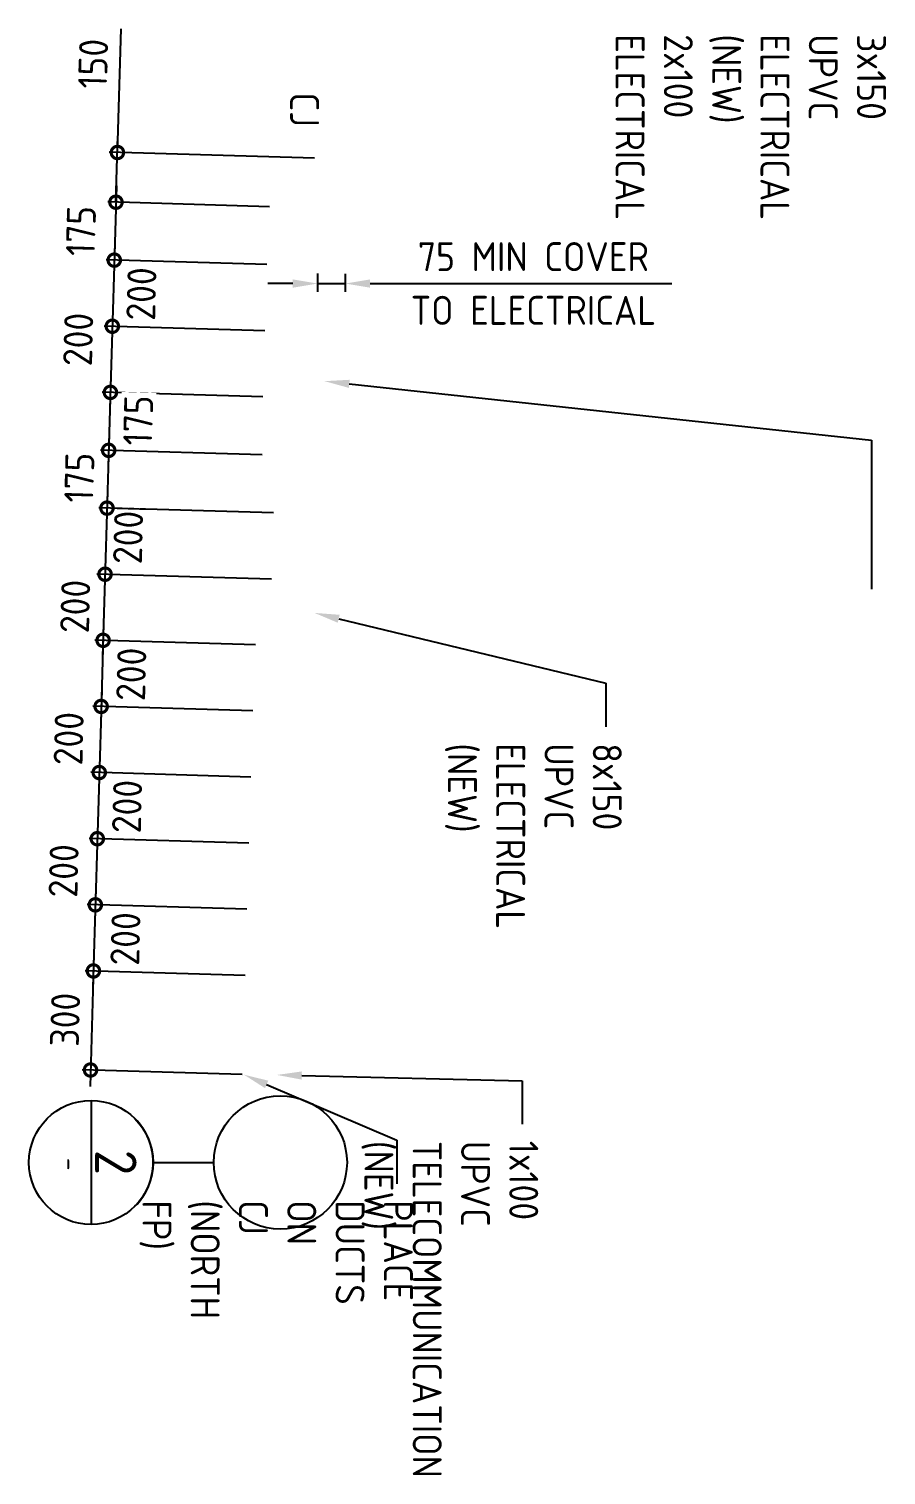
# Paper-space layout 'SHEET (5)' of a CAD drawing. Header units: metres. Extents: x -9 to 1337, y -9 to 581.
# Drawn here: x 1334.089 to 1336.678, y 99.313 to 103.685 of the extents above; entities that cross this region are included whole.
import ezdxf
from ezdxf import colors
from ezdxf.entities.mleader import LeaderData, LeaderLine
from ezdxf.enums import TextEntityAlignment as Align
from ezdxf.math import Vec2, Vec3

# ---------------------------------------------------------------- set-up
doc = ezdxf.new("R2010")
doc.units = ezdxf.units.M
doc.layers.get('0').update_dxf_attribs({"color": 6})
for name, color, linetype in [('_symbol', 7, 'Continuous'), ('_User Miscellaneous1', 7, 'Continuous'), ('_User Miscellaneous1 @ 0.025', 7, 'Continuous'), ('_wipeout', 255, 'Continuous')]:
    doc.layers.add(name, color=color, linetype=linetype)
doc.styles.add('IsoCP', font='isocp.shx')
doc.dimstyles.new('NWRL Standard', dxfattribs={"dimtxt": 3.5, "dimasz": 3, "dimexe": 1, "dimexo": 1, "dimgap": 1.5, "dimtad": 1, "dimdec": 0, "dimlfac": 1000, "dimzin": 0, "dimdsep": 46, "dimtxsty": 'IsoCP', "dimcen": 0, "dimdle": 2, "dimclrd": 256, "dimclre": 256, "dimclrt": 7, "dimadec": 0, "dimazin": 0, "dimtfac": 1, "dimtdec": 0, "dimtmove": 0, "dimatfit": 2, "dimfxl": 1, "dimtolj": 1, "dimtzin": 0, "dimarcsym": 0})

# ---------------------------------------------------------------- blocks, each defined once
blk = doc.blocks.new('_DotSmall')
at = {"color": 0, "linetype": 'ByBlock', "const_width": 0.5}
blk.add_lwpolyline([(-0.0625, 0, 1), (0.0625, 0, 1)], format="xyb", close=True, dxfattribs=at)
blk = doc.blocks.new('*D172')
at = {"layer": '_User Miscellaneous1', "lineweight": -2, "transparency": 16777216}
for p, q in [((1334.3533, 103.2116), (1334.3452, 102.9365)), ((1334.8158, 103.148), (1334.3269, 103.1624)), ((1334.8076, 102.973), (1334.3217, 102.9872))]:
    blk.add_line(p, q, dxfattribs=at)
at = {"layer": 'Defpoints', "color": 0, "transparency": 16777216}
for p in [(1334.8408, 103.1473), (1334.3467, 102.9865), (1334.8326, 102.9723)]:
    blk.add_point(p, dxfattribs=at)
at = {"layer": '_User Miscellaneous1', "lineweight": -2, "transparency": 16777216, "xscale": 0.07500000000000001, "yscale": 0.07500000000000001, "zscale": 0.07500000000000001, "rotation": 88.32020806090037}
blk.add_blockref('_DotSmall', (1334.3518, 103.1616), dxfattribs=at)
at = {"layer": '_User Miscellaneous1', "color": 7, "transparency": 16777216, "insert": (1334.246, 103.0747), "char_height": 0.0875, "attachment_point": 5, "rotation": 88.3202, "style": 'IsoCP', "bg_fill": 3, "box_fill_scale": 1.1, "bg_fill_color": 256, "bg_fill_true_color": 13158600, "bg_fill_transparency": 0}
blk.add_mtext('\\A1;175', dxfattribs=at)
at = {"layer": '_User Miscellaneous1', "lineweight": -2, "transparency": 16777216, "xscale": 0.07500000000000001, "yscale": 0.07500000000000001, "zscale": 0.07500000000000001, "rotation": 268.3202080609004}
blk.add_blockref('_DotSmall', (1334.3467, 102.9865), dxfattribs=at)
blk = doc.blocks.new('*D173')
at = {"layer": '_User Miscellaneous1', "lineweight": -2, "transparency": 16777216}
for p, q in [((1334.3423, 102.8366), (1334.3335, 102.5367)), ((1334.8018, 102.7731), (1334.3159, 102.7873)), ((1334.7959, 102.5732), (1334.31, 102.5874))]:
    blk.add_line(p, q, dxfattribs=at)
at = {"layer": 'Defpoints', "color": 0, "transparency": 16777216}
for p in [(1334.8268, 102.7724), (1334.335, 102.5867), (1334.8209, 102.5724)]:
    blk.add_point(p, dxfattribs=at)
at = {"layer": '_User Miscellaneous1', "lineweight": -2, "transparency": 16777216, "xscale": 0.07500000000000001, "yscale": 0.07500000000000001, "zscale": 0.07500000000000001}
for p, rotation in [((1334.3408, 102.7866), 88.32020806090037), ((1334.335, 102.5867), 268.3202080609004)]:
    blk.add_blockref('_DotSmall', p, dxfattribs=dict(at, rotation=rotation))
at = {"layer": '_User Miscellaneous1', "color": 7, "transparency": 16777216, "insert": (1334.2377, 102.7467), "char_height": 0.0875, "attachment_point": 5, "rotation": 88.3202, "style": 'IsoCP', "bg_fill": 3, "box_fill_scale": 1.1, "bg_fill_color": 256, "bg_fill_true_color": 13158600, "bg_fill_transparency": 0}
blk.add_mtext('\\A1;200', dxfattribs=at)
blk = doc.blocks.new('*D174')
at = {"layer": '_User Miscellaneous1', "lineweight": -2, "transparency": 16777216}
for p, q in [((1334.3364, 102.6367), (1334.3284, 102.3614)), ((1334.7959, 102.5732), (1334.31, 102.5874)), ((1334.7933, 102.3978), (1334.3049, 102.4121))]:
    blk.add_line(p, q, dxfattribs=at)
at = {"layer": 'Defpoints', "color": 0, "transparency": 16777216}
for p in [(1334.8209, 102.5724), (1334.3298, 102.4114), (1334.8183, 102.397)]:
    blk.add_point(p, dxfattribs=at)
at = {"layer": '_User Miscellaneous1', "color": 7, "transparency": 16777216, "insert": (1334.419, 102.5019), "char_height": 0.0875, "attachment_point": 5, "rotation": 88.3202, "style": 'IsoCP', "bg_fill": 3, "box_fill_scale": 1.1, "bg_fill_color": 256, "bg_fill_true_color": 13158600, "bg_fill_transparency": 0}
blk.add_mtext('\\A1;175', dxfattribs=at)
at = {"layer": '_User Miscellaneous1', "lineweight": -2, "transparency": 16777216, "xscale": 0.07500000000000001, "yscale": 0.07500000000000001, "zscale": 0.07500000000000001}
for p, rotation in [((1334.335, 102.5867), 88.32020806090037), ((1334.3298, 102.4114), 268.3202080609004)]:
    blk.add_blockref('_DotSmall', p, dxfattribs=dict(at, rotation=rotation))
blk = doc.blocks.new('*D175')
at = {"layer": '_User Miscellaneous1', "lineweight": -2, "transparency": 16777216}
for p, q in [((1334.3262, 102.2868), (1334.3174, 101.9869)), ((1334.8277, 102.2221), (1334.2997, 102.2375)), ((1334.8218, 102.0221), (1334.2939, 102.0376))]:
    blk.add_line(p, q, dxfattribs=at)
at = {"layer": 'Defpoints', "color": 0, "transparency": 16777216}
for p in [(1334.8527, 102.2213), (1334.8468, 102.0214)]:
    blk.add_point(p, dxfattribs=at)
at = {"layer": '_User Miscellaneous1', "color": 7, "transparency": 16777216, "insert": (1334.3884, 102.1482), "char_height": 0.0875, "attachment_point": 5, "rotation": 88.3202, "style": 'IsoCP', "bg_fill": 3, "box_fill_scale": 1.1, "bg_fill_color": 256, "bg_fill_true_color": 13158600, "bg_fill_transparency": 0}
blk.add_mtext('\\A1;200', dxfattribs=at)
at = {"layer": 'Defpoints', "color": 0, "transparency": 16777216}
blk.add_point((1334.3189, 102.0369), dxfattribs=at)
at = {"layer": '_User Miscellaneous1', "lineweight": -2, "transparency": 16777216, "xscale": 0.07500000000000001, "yscale": 0.07500000000000001, "zscale": 0.07500000000000001}
for p, rotation in [((1334.3247, 102.2368), 88.32020806090037), ((1334.3189, 102.0369), 268.3202080609004)]:
    blk.add_blockref('_DotSmall', p, dxfattribs=dict(at, rotation=rotation))
blk = doc.blocks.new('*D176')
at = {"layer": '_User Miscellaneous1', "lineweight": -2, "transparency": 16777216}
for p, q in [((1334.3482, 103.0365), (1334.3394, 102.7366)), ((1334.8076, 102.973), (1334.3217, 102.9872)), ((1334.8018, 102.7731), (1334.3159, 102.7873))]:
    blk.add_line(p, q, dxfattribs=at)
at = {"layer": 'Defpoints', "color": 0, "transparency": 16777216}
for p in [(1334.8326, 102.9723), (1334.3408, 102.7866), (1334.8268, 102.7724)]:
    blk.add_point(p, dxfattribs=at)
at = {"layer": '_User Miscellaneous1', "color": 7, "transparency": 16777216, "insert": (1334.4285, 102.8843), "char_height": 0.0875, "attachment_point": 5, "rotation": 88.3202, "style": 'IsoCP', "bg_fill": 3, "box_fill_scale": 1.1, "bg_fill_color": 256, "bg_fill_true_color": 13158600, "bg_fill_transparency": 0}
blk.add_mtext('\\A1;200', dxfattribs=at)
at = {"layer": '_User Miscellaneous1', "lineweight": -2, "transparency": 16777216, "xscale": 0.07500000000000001, "yscale": 0.07500000000000001, "zscale": 0.07500000000000001}
for p, rotation in [((1334.3467, 102.9865), 88.32020806090037), ((1334.3408, 102.7866), 268.3202080609004)]:
    blk.add_blockref('_DotSmall', p, dxfattribs=dict(at, rotation=rotation))
blk = doc.blocks.new('*D177')
at = {"layer": '_User Miscellaneous1', "lineweight": -2, "transparency": 16777216}
for p, q in [((1334.3313, 102.4613), (1334.3233, 102.1868)), ((1334.7933, 102.3978), (1334.3049, 102.4121)), ((1334.8277, 102.2221), (1334.2997, 102.2375))]:
    blk.add_line(p, q, dxfattribs=at)
at = {"layer": 'Defpoints', "color": 0, "transparency": 16777216}
for p in [(1334.8183, 102.397), (1334.3247, 102.2368), (1334.8527, 102.2213)]:
    blk.add_point(p, dxfattribs=at)
at = {"layer": '_User Miscellaneous1', "color": 7, "transparency": 16777216, "insert": (1334.2412, 102.329), "char_height": 0.0875, "attachment_point": 5, "rotation": 88.3202, "style": 'IsoCP', "bg_fill": 3, "box_fill_scale": 1.1, "bg_fill_color": 256, "bg_fill_true_color": 13158600, "bg_fill_transparency": 0}
blk.add_mtext('\\A1;175', dxfattribs=at)
at = {"layer": '_User Miscellaneous1', "lineweight": -2, "transparency": 16777216, "xscale": 0.07500000000000001, "yscale": 0.07500000000000001, "zscale": 0.07500000000000001}
for p, rotation in [((1334.3298, 102.4114), 88.32020806090037), ((1334.3247, 102.2368), 268.3202080609004)]:
    blk.add_blockref('_DotSmall', p, dxfattribs=dict(at, rotation=rotation))
blk = doc.blocks.new('*D178')
at = {"layer": '_User Miscellaneous1', "lineweight": -2, "transparency": 16777216}
for p, q in [((1334.3562, 103.3119), (1334.3672, 103.6855)), ((1334.3518, 103.1616), (1334.3577, 103.3618)), ((1334.951, 103.2944), (1334.3313, 103.3126)), ((1334.8158, 103.148), (1334.3269, 103.1624))]:
    blk.add_line(p, q, dxfattribs=at)
at = {"layer": 'Defpoints', "color": 0, "transparency": 16777216}
for p in [(1334.976, 103.2937), (1334.3518, 103.1616), (1334.8408, 103.1473)]:
    blk.add_point(p, dxfattribs=at)
at = {"layer": '_User Miscellaneous1', "lineweight": -2, "transparency": 16777216, "xscale": 0.07500000000000001, "yscale": 0.07500000000000001, "zscale": 0.07500000000000001}
for p, rotation in [((1334.3562, 103.3119), 88.32020806090037), ((1334.3518, 103.1616), 268.3202080609004)]:
    blk.add_blockref('_DotSmall', p, dxfattribs=dict(at, rotation=rotation))
at = {"layer": '_User Miscellaneous1', "color": 7, "transparency": 16777216, "insert": (1334.2828, 103.5804), "char_height": 0.0875, "attachment_point": 5, "rotation": 88.3202, "style": 'IsoCP', "bg_fill": 3, "box_fill_scale": 1.1, "bg_fill_color": 256, "bg_fill_true_color": 13158600, "bg_fill_transparency": 0}
blk.add_mtext('\\A1;150', dxfattribs=at)
blk = doc.blocks.new('*D179')
at = {"layer": '_User Miscellaneous1', "lineweight": -2, "transparency": 16777216}
for p, q in [((1334.9609, 102.9461), (1334.9609, 102.8907)), ((1335.0445, 102.9453), (1335.0445, 102.8907)), ((1334.8859, 102.9157), (1334.8109, 102.9157)), ((1334.9609, 102.9157), (1335.0445, 102.9157)), ((1335.1195, 102.9157), (1336.0308, 102.9157))]:
    blk.add_line(p, q, dxfattribs=at)
at = {"layer": '_User Miscellaneous1', "transparency": 16777216}
for points in [[(1334.8859, 102.9282), (1334.8859, 102.9032), (1334.9609, 102.9157)], [(1335.1195, 102.9282), (1335.1195, 102.9032), (1335.0445, 102.9157)]]:
    blk.add_solid(points, dxfattribs=at)
at = {"layer": 'Defpoints', "color": 0, "transparency": 16777216}
for p in [(1334.9609, 102.9711), (1335.0445, 102.9703), (1335.0445, 102.9157)]:
    blk.add_point(p, dxfattribs=at)
at = {"layer": '_User Miscellaneous1', "color": 7, "transparency": 16777216, "char_height": 0.0875, "attachment_point": 5, "style": 'IsoCP', "bg_fill": 3, "box_fill_scale": 1.1, "bg_fill_color": 256, "bg_fill_true_color": 13158600, "bg_fill_transparency": 0}
for s, insert in [('\\A1;75 MIN COVER', (1335.6127, 102.997)), ('\\A1;TO ELECTRICAL', (1335.6127, 102.8345))]:
    blk.add_mtext(s, dxfattribs=dict(at, insert=insert))
blk = doc.blocks.new('*D180')
at = {"layer": '_User Miscellaneous1', "lineweight": -2, "transparency": 16777216}
for p, q in [((1334.3203, 102.0869), (1334.3115, 101.7872)), ((1334.8218, 102.0221), (1334.2939, 102.0376)), ((1334.7733, 101.8236), (1334.288, 101.8379))]:
    blk.add_line(p, q, dxfattribs=at)
at = {"layer": 'Defpoints', "color": 0, "transparency": 16777216}
for p in [(1334.8468, 102.0214), (1334.313, 101.8371), (1334.7983, 101.8229)]:
    blk.add_point(p, dxfattribs=at)
at = {"layer": '_User Miscellaneous1', "color": 7, "transparency": 16777216, "insert": (1334.2286, 101.9395), "char_height": 0.0875, "attachment_point": 5, "rotation": 88.3202, "style": 'IsoCP', "bg_fill": 3, "box_fill_scale": 1.1, "bg_fill_color": 256, "bg_fill_true_color": 13158600, "bg_fill_transparency": 0}
blk.add_mtext('\\A1;200', dxfattribs=at)
at = {"layer": '_User Miscellaneous1', "lineweight": -2, "transparency": 16777216, "xscale": 0.07500000000000001, "yscale": 0.07500000000000001, "zscale": 0.07500000000000001}
for p, rotation in [((1334.3189, 102.0369), 88.32020806090037), ((1334.313, 101.8371), 268.3202080609004)]:
    blk.add_blockref('_DotSmall', p, dxfattribs=dict(at, rotation=rotation))
blk = doc.blocks.new('*D181')
at = {"layer": '_User Miscellaneous1', "lineweight": -2, "transparency": 16777216}
for p, q in [((1334.3145, 101.8871), (1334.3057, 101.5872)), ((1334.7733, 101.8236), (1334.288, 101.8379)), ((1334.7651, 101.6237), (1334.2821, 101.6379))]:
    blk.add_line(p, q, dxfattribs=at)
at = {"layer": 'Defpoints', "color": 0, "transparency": 16777216}
for p in [(1334.7983, 101.8229), (1334.3071, 101.6372), (1334.7901, 101.623)]:
    blk.add_point(p, dxfattribs=at)
at = {"layer": '_User Miscellaneous1', "color": 7, "transparency": 16777216, "insert": (1334.398, 101.7344), "char_height": 0.0875, "attachment_point": 5, "rotation": 88.3202, "style": 'IsoCP', "bg_fill": 3, "box_fill_scale": 1.1, "bg_fill_color": 256, "bg_fill_true_color": 13158600, "bg_fill_transparency": 0}
blk.add_mtext('\\A1;200', dxfattribs=at)
at = {"layer": '_User Miscellaneous1', "lineweight": -2, "transparency": 16777216, "xscale": 0.07500000000000001, "yscale": 0.07500000000000001, "zscale": 0.07500000000000001}
for p, rotation in [((1334.313, 101.8371), 88.32020806090037), ((1334.3071, 101.6372), 268.3202080609004)]:
    blk.add_blockref('_DotSmall', p, dxfattribs=dict(at, rotation=rotation))
blk = doc.blocks.new('*D182')
at = {"layer": '_User Miscellaneous1', "lineweight": -2, "transparency": 16777216}
for p, q in [((1334.3086, 101.6871), (1334.2998, 101.3873)), ((1334.7651, 101.6237), (1334.2821, 101.6379)), ((1334.7592, 101.4238), (1334.2763, 101.438))]:
    blk.add_line(p, q, dxfattribs=at)
at = {"layer": 'Defpoints', "color": 0, "transparency": 16777216}
for p in [(1334.7901, 101.623), (1334.3013, 101.4373), (1334.7842, 101.4231)]:
    blk.add_point(p, dxfattribs=at)
at = {"layer": '_User Miscellaneous1', "color": 7, "transparency": 16777216, "insert": (1334.2089, 101.5399), "char_height": 0.0875, "attachment_point": 5, "rotation": 88.3202, "style": 'IsoCP', "bg_fill": 3, "box_fill_scale": 1.1, "bg_fill_color": 256, "bg_fill_true_color": 13158600, "bg_fill_transparency": 0}
blk.add_mtext('\\A1;200', dxfattribs=at)
at = {"layer": '_User Miscellaneous1', "lineweight": -2, "transparency": 16777216, "xscale": 0.07500000000000001, "yscale": 0.07500000000000001, "zscale": 0.07500000000000001}
for p, rotation in [((1334.3071, 101.6372), 88.32020806090037), ((1334.3013, 101.4373), 268.3202080609004)]:
    blk.add_blockref('_DotSmall', p, dxfattribs=dict(at, rotation=rotation))
blk = doc.blocks.new('*D183')
at = {"layer": '_User Miscellaneous1', "lineweight": -2, "transparency": 16777216}
for p, q in [((1334.3027, 101.4872), (1334.2939, 101.1874)), ((1334.7592, 101.4238), (1334.2763, 101.438)), ((1334.7534, 101.2239), (1334.2704, 101.2381))]:
    blk.add_line(p, q, dxfattribs=at)
at = {"layer": 'Defpoints', "color": 0, "transparency": 16777216}
for p in [(1334.7842, 101.4231), (1334.2954, 101.2373), (1334.7784, 101.2232)]:
    blk.add_point(p, dxfattribs=at)
at = {"layer": '_User Miscellaneous1', "color": 7, "transparency": 16777216, "insert": (1334.3853, 101.3346), "char_height": 0.0875, "attachment_point": 5, "rotation": 88.3202, "style": 'IsoCP', "bg_fill": 3, "box_fill_scale": 1.1, "bg_fill_color": 256, "bg_fill_true_color": 13158600, "bg_fill_transparency": 0}
blk.add_mtext('\\A1;200', dxfattribs=at)
at = {"layer": '_User Miscellaneous1', "lineweight": -2, "transparency": 16777216, "xscale": 0.07500000000000001, "yscale": 0.07500000000000001, "zscale": 0.07500000000000001}
for p, rotation in [((1334.3013, 101.4373), 88.32020806090037), ((1334.2954, 101.2373), 268.3202080609004)]:
    blk.add_blockref('_DotSmall', p, dxfattribs=dict(at, rotation=rotation))
blk = doc.blocks.new('*D184')
at = {"layer": '_User Miscellaneous1', "lineweight": -2, "transparency": 16777216}
for p, q in [((1334.2969, 101.2873), (1334.2881, 100.9874)), ((1334.7534, 101.2239), (1334.2704, 101.2381)), ((1334.7475, 101.024), (1334.2646, 101.0381))]:
    blk.add_line(p, q, dxfattribs=at)
at = {"layer": 'Defpoints', "color": 0, "transparency": 16777216}
for p in [(1334.7784, 101.2232), (1334.2895, 101.0374), (1334.7725, 101.0233)]:
    blk.add_point(p, dxfattribs=at)
at = {"layer": '_User Miscellaneous1', "lineweight": -2, "transparency": 16777216, "xscale": 0.07500000000000001, "yscale": 0.07500000000000001, "zscale": 0.07500000000000001, "rotation": 88.32020806090037}
blk.add_blockref('_DotSmall', (1334.2954, 101.2373), dxfattribs=at)
at = {"layer": '_User Miscellaneous1', "color": 7, "transparency": 16777216, "insert": (1334.1936, 101.1402), "char_height": 0.0875, "attachment_point": 5, "rotation": 88.3202, "style": 'IsoCP', "bg_fill": 3, "box_fill_scale": 1.1, "bg_fill_color": 256, "bg_fill_true_color": 13158600, "bg_fill_transparency": 0}
blk.add_mtext('\\A1;200', dxfattribs=at)
at = {"layer": '_User Miscellaneous1', "lineweight": -2, "transparency": 16777216, "xscale": 0.07500000000000001, "yscale": 0.07500000000000001, "zscale": 0.07500000000000001, "rotation": 268.3202080609004}
blk.add_blockref('_DotSmall', (1334.2895, 101.0374), dxfattribs=at)
blk = doc.blocks.new('*D185')
at = {"layer": '_User Miscellaneous1', "lineweight": -2, "transparency": 16777216}
for p, q in [((1334.291, 101.0874), (1334.2822, 100.7875)), ((1334.7475, 101.024), (1334.2646, 101.0381)), ((1334.7417, 100.8241), (1334.2587, 100.8382))]:
    blk.add_line(p, q, dxfattribs=at)
at = {"layer": 'Defpoints', "color": 0, "transparency": 16777216}
for p in [(1334.7725, 101.0233), (1334.2837, 100.8375), (1334.7666, 100.8233)]:
    blk.add_point(p, dxfattribs=at)
at = {"layer": '_User Miscellaneous1', "color": 7, "transparency": 16777216, "insert": (1334.3803, 100.9345), "char_height": 0.0875, "attachment_point": 5, "rotation": 88.3202, "style": 'IsoCP', "bg_fill": 3, "box_fill_scale": 1.1, "bg_fill_color": 256, "bg_fill_true_color": 13158600, "bg_fill_transparency": 0}
blk.add_mtext('\\A1;200', dxfattribs=at)
at = {"layer": '_User Miscellaneous1', "lineweight": -2, "transparency": 16777216, "xscale": 0.07500000000000001, "yscale": 0.07500000000000001, "zscale": 0.07500000000000001}
for p, rotation in [((1334.2895, 101.0374), 88.32020806090037), ((1334.2837, 100.8375), 268.3202080609004)]:
    blk.add_blockref('_DotSmall', p, dxfattribs=dict(at, rotation=rotation))
blk = doc.blocks.new('*D186')
at = {"layer": '_User Miscellaneous1', "lineweight": -2, "transparency": 16777216}
for p, q in [((1334.2852, 100.8875), (1334.2734, 100.4881)), ((1334.7417, 100.8241), (1334.2587, 100.8382)), ((1334.7329, 100.5246), (1334.2499, 100.5388))]:
    blk.add_line(p, q, dxfattribs=at)
at = {"layer": 'Defpoints', "color": 0, "transparency": 16777216}
for p in [(1334.7666, 100.8233), (1334.2749, 100.5381), (1334.7579, 100.5239)]:
    blk.add_point(p, dxfattribs=at)
at = {"layer": '_User Miscellaneous1', "lineweight": -2, "transparency": 16777216, "xscale": 0.07500000000000001, "yscale": 0.07500000000000001, "zscale": 0.07500000000000001}
for p, rotation in [((1334.2837, 100.8375), 88.32020806090037), ((1334.2749, 100.5381), 268.3202080609004)]:
    blk.add_blockref('_DotSmall', p, dxfattribs=dict(at, rotation=rotation))
at = {"layer": '_User Miscellaneous1', "color": 7, "transparency": 16777216, "insert": (1334.1981, 100.6902), "char_height": 0.0875, "attachment_point": 5, "rotation": 88.3202, "style": 'IsoCP', "bg_fill": 3, "box_fill_scale": 1.1, "bg_fill_color": 256, "bg_fill_true_color": 13158600, "bg_fill_transparency": 0}
blk.add_mtext('\\A1;300', dxfattribs=at)
blk = doc.blocks.new('*U120')
at = {"layer": '_symbol'}
blk.add_circle((0, 22.88), 8.05, dxfattribs=at)
blk.add_wipeout([(0, 7.5), (-1.17, 7.41), (-2.32, 7.13), (-3.4, 6.68), (-4.41, 6.07), (-5.3, 5.3), (-6.07, 4.41), (-6.68, 3.4), (-7.13, 2.32), (-7.41, 1.17), (-7.5, 0), (-7.41, -1.17), (-7.13, -2.32), (-6.68, -3.4), (-6.07, -4.41), (-5.3, -5.3), (-4.41, -6.07), (-3.4, -6.68), (-2.32, -7.13), (-1.17, -7.41), (0, -7.5), (1.17, -7.41), (2.32, -7.13), (3.4, -6.68), (4.41, -6.07), (5.3, -5.3), (6.07, -4.41), (6.68, -3.4), (7.13, -2.32), (7.41, -1.17), (7.5, 0), (7.41, 1.17), (7.13, 2.32), (6.68, 3.4), (6.07, 4.41), (5.3, 5.3), (4.41, 6.07), (3.4, 6.68), (2.32, 7.13), (1.17, 7.41)]).dxf.layer = '_wipeout'
at = {"color": 1, "linetype": 'ByBlock', "lineweight": -2, "flags": 128}
blk.add_lwpolyline([(5.3, 5.3, 0.416886), (-5.3, 5.3)], format="xyb", dxfattribs=at)
at = {"layer": '_symbol'}
blk.add_line((0, 7.5), (0, 14.83), dxfattribs=at)
at = {"layer": '_symbol', "color": 1, "linetype": 'ByBlock', "lineweight": -2, "flags": 128}
blk.add_lwpolyline([(-7.5, 0), (7.5, 0)], dxfattribs=at)
at = {"layer": '_symbol', "color": 1}
blk.add_circle((0, 0), 7.5, dxfattribs=at)
at = {"layer": '_symbol', "color": 1, "linetype": 'ByBlock', "lineweight": -2, "style": 'IsoCP'}
blk.add_attdef('SECTION', text='', height=5, dxfattribs=at).set_placement((0, 3), align=Align.MIDDLE)
at = {"layer": '_symbol', "color": 7, "linetype": 'ByBlock', "lineweight": -2, "style": 'IsoCP'}
blk.add_attdef('DWG', text='', height=2.5, dxfattribs=at).set_placement((0.21, -2.5), align=Align.MIDDLE)

psp = doc.layouts.new('SHEET (5)')

# ---------------------------------------------------------------- texts
at = {"layer": '_User Miscellaneous1', "insert": (1334.96509, 103.49316), "char_height": 0.0875, "attachment_point": 1, "rotation": 270, "style": 'IsoCP'}
psp.add_mtext('CJ', dxfattribs=at)

# ---------------------------------------------------------------- dimensions: what is measured, and where the dimension line sits
at = {"layer": '_User Miscellaneous1'}
for base, p1, p2, picture, middle in [((1334.34671, 102.98652), (1334.84081, 103.14731), (1334.83261, 102.97227), '*D172', (1334.24601, 103.07472)), ((1334.33498, 102.58669), (1334.82675, 102.77235), (1334.82089, 102.57244), '*D173', (1334.23775, 102.7467)), ((1334.31886, 102.03689), (1334.85266, 102.22133), (1334.8468, 102.02141), '*D175', (1334.38835, 102.14817))]:
    dim = psp.add_linear_dim(base=base, p1=p1, p2=p2, angle=268.32021, dimstyle='NWRL Standard', override={"dimblk1": 'DotSmall', "dimblk2": 'DotSmall', "dimsah": 1, "dimtmove": 2, "dimtfill": 1}, dxfattribs=at)
    dim.commit()
    dim.dimension.update_dxf_attribs({"geometry": picture, "text_midpoint": middle, "dimtype": 160})

# ---------------------------------------------------------------- leaders
ml = psp.add_multileader_mtext('Standard', dxfattribs=at)
ml.set_content('\\pxt7;8x150 UPVC ELECTRICAL (NEW)', color=2, style='IsoCP')
ml.set_leader_properties(color=7, linetype='ByLayer', lineweight=-1)
ml.build(insert=Vec2(0, 0))
ml.multileader.update_dxf_attribs({"dogleg_length": 24.0036, "arrow_head_size": 0.075, "scale": 0.025})
ctx = ml.context
ctx.base_point, ctx.scale, ctx.char_height, ctx.arrow_head_size, ctx.landing_gap_size, ctx.plane_origin, ctx.plane_x_axis, ctx.plane_y_axis = Vec3(1335.8313, 101.57581), 0.025, 0.0875, 0.075, 0.05, Vec3(1337.03354, 96.96938), Vec3(0, -1), Vec3(1, 0)
notes = []
notes.append((ctx, [(1, (1, 1, 0), (1335.8313, 101.70747), (0, -1), 0.13166, [(1, [(1334.95169, 101.91991)], 0, [])])]))
ctx.mtext.insert, ctx.mtext.text_direction, ctx.mtext.rotation, ctx.mtext.width, ctx.mtext.flow_direction = Vec3(1335.87942, 101.52581), Vec3(0, -1), 4.712389, 1.6710616, 5
ml = psp.add_multileader_mtext('Standard', dxfattribs=at)
ml.set_content('\\pxt7;1x100 UPVC TELECOMMUNICATION (NEW)', color=2, style='IsoCP')
ml.set_leader_properties(color=7, linetype='ByLayer', lineweight=-1)
ml.build(insert=Vec2(0, 0))
ml.multileader.update_dxf_attribs({"dogleg_length": 24.0036, "arrow_head_size": 0.075, "scale": 0.025})
ctx = ml.context
ctx.base_point, ctx.scale, ctx.char_height, ctx.arrow_head_size, ctx.landing_gap_size, ctx.plane_origin, ctx.plane_x_axis, ctx.plane_y_axis = Vec3(1335.57913, 100.37403), 0.025, 0.0875, 0.075, 0.05, Vec3(1336.78657, 95.57629), Vec3(0, -1), Vec3(1, 0)
notes.append((ctx, [(1, (1, 1, 0), (1335.57913, 100.50568), (0, -1), 0.13166, [(1, [(1334.83802, 100.52314)], 0, [])])]))
ctx.mtext.insert, ctx.mtext.text_direction, ctx.mtext.rotation, ctx.mtext.width, ctx.mtext.flow_direction = Vec3(1335.62726, 100.32403), Vec3(0, -1), 4.712389, 1.4328959, 5
for ctx, leaders in notes:
    for number, flags, end, landing, length, lines in leaders:
        leader = LeaderData()
        leader.index, (leader.has_last_leader_line, leader.has_dogleg_vector, leader.attachment_direction) = number, flags
        leader.last_leader_point, leader.dogleg_vector, leader.dogleg_length = Vec3(end), Vec3(landing), length
        for number, points, colour, breaks in lines:
            line = LeaderLine()
            line.index, line.vertices, line.color, line.breaks = number, Vec3.list(points), colors.encode_raw_color(colour), breaks
            leader.lines.append(line)
        ctx.leaders.append(leader)

# ---------------------------------------------------------------- next in the draw order: dimensions: what is measured, and where the dimension line sits
for base, p1, p2, override, picture, middle in [((1334.35184, 103.16165), (1334.97597, 103.29369), (1334.84081, 103.14731), {"dimblk1": 'DotSmall', "dimblk2": 'DotSmall', "dimsah": 1, "dimtfill": 1}, '*D178', (1334.36405, 103.578)), ((1334.34085, 102.7866), (1334.83261, 102.97227), (1334.82675, 102.77235), {"dimblk1": 'DotSmall', "dimblk2": 'DotSmall', "dimsah": 1, "dimtmove": 2, "dimtfill": 1}, '*D176', (1334.42847, 102.88432)), ((1334.32984, 102.41137), (1334.82089, 102.57244), (1334.81833, 102.39705), {"dimblk1": 'DotSmall', "dimblk2": 'DotSmall', "dimsah": 1, "dimtmove": 2, "dimtfill": 1}, '*D174', (1334.41897, 102.50194)), ((1334.313, 101.83714), (1334.8468, 102.02141), (1334.79827, 101.82291), {"dimblk1": 'DotSmall', "dimblk2": 'DotSmall', "dimsah": 1, "dimtmove": 2, "dimtfill": 1}, '*D180', (1334.22858, 101.93949))]:
    dim = psp.add_linear_dim(base=base, p1=p1, p2=p2, angle=268.32021, dimstyle='NWRL Standard', override=override, dxfattribs=at)
    dim.commit()
    dim.dimension.update_dxf_attribs({"geometry": picture, "text_midpoint": middle, "dimtype": 160})

# ---------------------------------------------------------------- next in the draw order: dimensions: what is measured, and where the dimension line sits
dim = psp.add_linear_dim(base=(1335.04453, 102.91572), p1=(1334.96086, 102.97107), p2=(1335.04453, 102.97029), text='75 MIN COVER\\X TO ELECTRICAL', dimstyle='NWRL Standard', override={"dimsah": 1, "dimtfill": 1}, dxfattribs=at)
dim.commit()
dim.dimension.update_dxf_attribs({"geometry": '*D179', "text_midpoint": (1335.61266, 102.91572)})
for base, p1, p2, picture, middle in [((1334.32472, 102.23681), (1334.81833, 102.39705), (1334.85266, 102.22133), '*D177', (1334.24119, 102.32899)), ((1334.30714, 101.63717), (1334.79827, 101.82291), (1334.7901, 101.62301), '*D181', (1334.39798, 101.73438))]:
    dim = psp.add_linear_dim(base=base, p1=p1, p2=p2, angle=268.32021, dimstyle='NWRL Standard', override={"dimblk1": 'DotSmall', "dimblk2": 'DotSmall', "dimsah": 1, "dimtmove": 2, "dimtfill": 1}, dxfattribs=at)
    dim.commit()
    dim.dimension.update_dxf_attribs({"geometry": picture, "text_midpoint": middle, "dimtype": 160})

# ---------------------------------------------------------------- next in the draw order: dimensions: what is measured, and where the dimension line sits
dim = psp.add_linear_dim(base=(1334.30127, 101.43727), p1=(1334.7901, 101.62301), p2=(1334.78424, 101.42311), angle=268.32021, dimstyle='NWRL Standard', override={"dimblk1": 'DotSmall', "dimblk2": 'DotSmall', "dimsah": 1, "dimtmove": 2, "dimtfill": 1}, dxfattribs=at)
dim.commit()
dim.dimension.update_dxf_attribs({"geometry": '*D182', "text_midpoint": (1334.20893, 101.53994), "dimtype": 160})

# ---------------------------------------------------------------- next in the draw order: leaders
ml = psp.add_multileader_mtext('Standard', dxfattribs=at)
ml.set_content('3x150 UPVC ELECTRICAL (NEW)\\P2x100 ELECTRICAL', color=2, style='IsoCP')
ml.set_leader_properties(color=7, linetype='ByLayer', lineweight=-1)
ml.build(insert=Vec2(0, 0))
ml.multileader.update_dxf_attribs({"dogleg_length": 24.0036, "arrow_head_size": 0.075, "scale": 0.025})
ctx = ml.context
ctx.base_point, ctx.scale, ctx.char_height, ctx.arrow_head_size, ctx.landing_gap_size, ctx.plane_origin, ctx.plane_x_axis, ctx.plane_y_axis = Vec3(1336.63387, 101.99188), 0.025, 0.0875, 0.075, 0.05, Vec3(1337.82783, 99.02823), Vec3(0, -1), Vec3(1, 0)
notes = []
notes.append((ctx, [(0, (1, 1, 0), (1336.63387, 102.44228), (0, -1), 0.45041, [(0, [(1334.98203, 102.62056)], 0, [])])]))
ctx.mtext.insert, ctx.mtext.text_direction, ctx.mtext.rotation, ctx.mtext.width, ctx.mtext.flow_direction = Vec3(1336.67766, 103.66938), Vec3(0, -1), 4.712389, 0.954625, 5
for ctx, leaders in notes:
    for number, flags, end, landing, length, lines in leaders:
        leader = LeaderData()
        leader.index, (leader.has_last_leader_line, leader.has_dogleg_vector, leader.attachment_direction) = number, flags
        leader.last_leader_point, leader.dogleg_vector, leader.dogleg_length = Vec3(end), Vec3(landing), length
        for number, points, colour, breaks in lines:
            line = LeaderLine()
            line.index, line.vertices, line.color, line.breaks = number, Vec3.list(points), colors.encode_raw_color(colour), breaks
            leader.lines.append(line)
        ctx.leaders.append(leader)

# ---------------------------------------------------------------- next in the draw order: dimensions: what is measured, and where the dimension line sits
dim = psp.add_linear_dim(base=(1334.29541, 101.23734), p1=(1334.78424, 101.42311), p2=(1334.77837, 101.22318), angle=268.32021, dimstyle='NWRL Standard', override={"dimblk1": 'DotSmall', "dimblk2": 'DotSmall', "dimsah": 1, "dimtmove": 2, "dimtfill": 1}, dxfattribs=at)
dim.commit()
dim.dimension.update_dxf_attribs({"geometry": '*D183', "text_midpoint": (1334.38527, 101.33456), "dimtype": 160})

# ---------------------------------------------------------------- next in the draw order: dimensions: what is measured, and where the dimension line sits
dim = psp.add_linear_dim(base=(1334.28955, 101.03742), p1=(1334.77837, 101.22318), p2=(1334.77251, 101.02325), angle=268.32021, dimstyle='NWRL Standard', override={"dimblk1": 'DotSmall', "dimblk2": 'DotSmall', "dimsah": 1, "dimtmove": 2, "dimtfill": 1}, dxfattribs=at)
dim.commit()
dim.dimension.update_dxf_attribs({"geometry": '*D184', "text_midpoint": (1334.19358, 101.1402), "dimtype": 160})

# ---------------------------------------------------------------- next in the draw order: dimensions: what is measured, and where the dimension line sits
dim = psp.add_linear_dim(base=(1334.28368, 100.83749), p1=(1334.77251, 101.02325), p2=(1334.76665, 100.82332), angle=268.32021, dimstyle='NWRL Standard', override={"dimblk1": 'DotSmall', "dimblk2": 'DotSmall', "dimsah": 1, "dimtmove": 2, "dimtfill": 1}, dxfattribs=at)
dim.commit()
dim.dimension.update_dxf_attribs({"geometry": '*D185', "text_midpoint": (1334.38032, 100.9345), "dimtype": 160})

# ---------------------------------------------------------------- next in the draw order: dimensions: what is measured, and where the dimension line sits
dim = psp.add_linear_dim(base=(1334.2749, 100.53806), p1=(1334.76665, 100.82332), p2=(1334.75787, 100.5239), angle=268.32021, dimstyle='NWRL Standard', override={"dimblk1": 'DotSmall', "dimblk2": 'DotSmall', "dimsah": 1, "dimtmove": 2, "dimtfill": 1}, dxfattribs=at)
dim.commit()
dim.dimension.update_dxf_attribs({"geometry": '*D186', "text_midpoint": (1334.19808, 100.69015)})

# ---------------------------------------------------------------- next in the draw order: leaders
ml = psp.add_multileader_mtext('Standard', dxfattribs=at)
ml.set_content('\\pxt7;PLACE DUCTS ON CJ\\P(NORTH FP)', color=2, style='IsoCP')
ml.set_leader_properties(color=7, linetype='ByLayer', lineweight=-1)
ml.build(insert=Vec2(0, 0))
ml.multileader.update_dxf_attribs({"dogleg_length": 24.0036, "arrow_head_size": 0.075, "scale": 0.025})
ctx = ml.context
ctx.base_point, ctx.scale, ctx.char_height, ctx.arrow_head_size, ctx.landing_gap_size, ctx.plane_origin, ctx.plane_x_axis, ctx.plane_y_axis = Vec3(1335.20027, 100.1942), 0.025, 0.0875, 0.075, 0.05, Vec3(1336.4087, 95.35985), Vec3(0, -1), Vec3(1, 0)
notes = []
notes.append((ctx, [(1, (1, 1, 0), (1335.20027, 100.32585), (0, -1), 0.13166, [(1, [(1334.73802, 100.52408)], 0, [])])]))
ctx.mtext.insert, ctx.mtext.text_direction, ctx.mtext.rotation, ctx.mtext.width, ctx.mtext.flow_direction = Vec3(1335.24839, 100.1442), Vec3(0, -1), 4.712389, 1.4328959, 5
for ctx, leaders in notes:
    for number, flags, end, landing, length, lines in leaders:
        leader = LeaderData()
        leader.index, (leader.has_last_leader_line, leader.has_dogleg_vector, leader.attachment_direction) = number, flags
        leader.last_leader_point, leader.dogleg_vector, leader.dogleg_length = Vec3(end), Vec3(landing), length
        for number, points, colour, breaks in lines:
            line = LeaderLine()
            line.index, line.vertices, line.color, line.breaks = number, Vec3.list(points), colors.encode_raw_color(colour), breaks
            leader.lines.append(line)
        ctx.leaders.append(leader)

# ---------------------------------------------------------------- next in the draw order: block references
at = {"layer": '_User Miscellaneous1 @ 0.025', "xscale": 0.02500000000000001, "yscale": 0.02500000000000001, "zscale": 0.02500000000000001, "rotation": 270.0000000005065}
psp.add_blockref('*U120', (1334.27643, 100.25856), dxfattribs=at).add_auto_attribs({'SECTION': '2', 'DWG': '-'})

doc.saveas('drawing.dxf')
